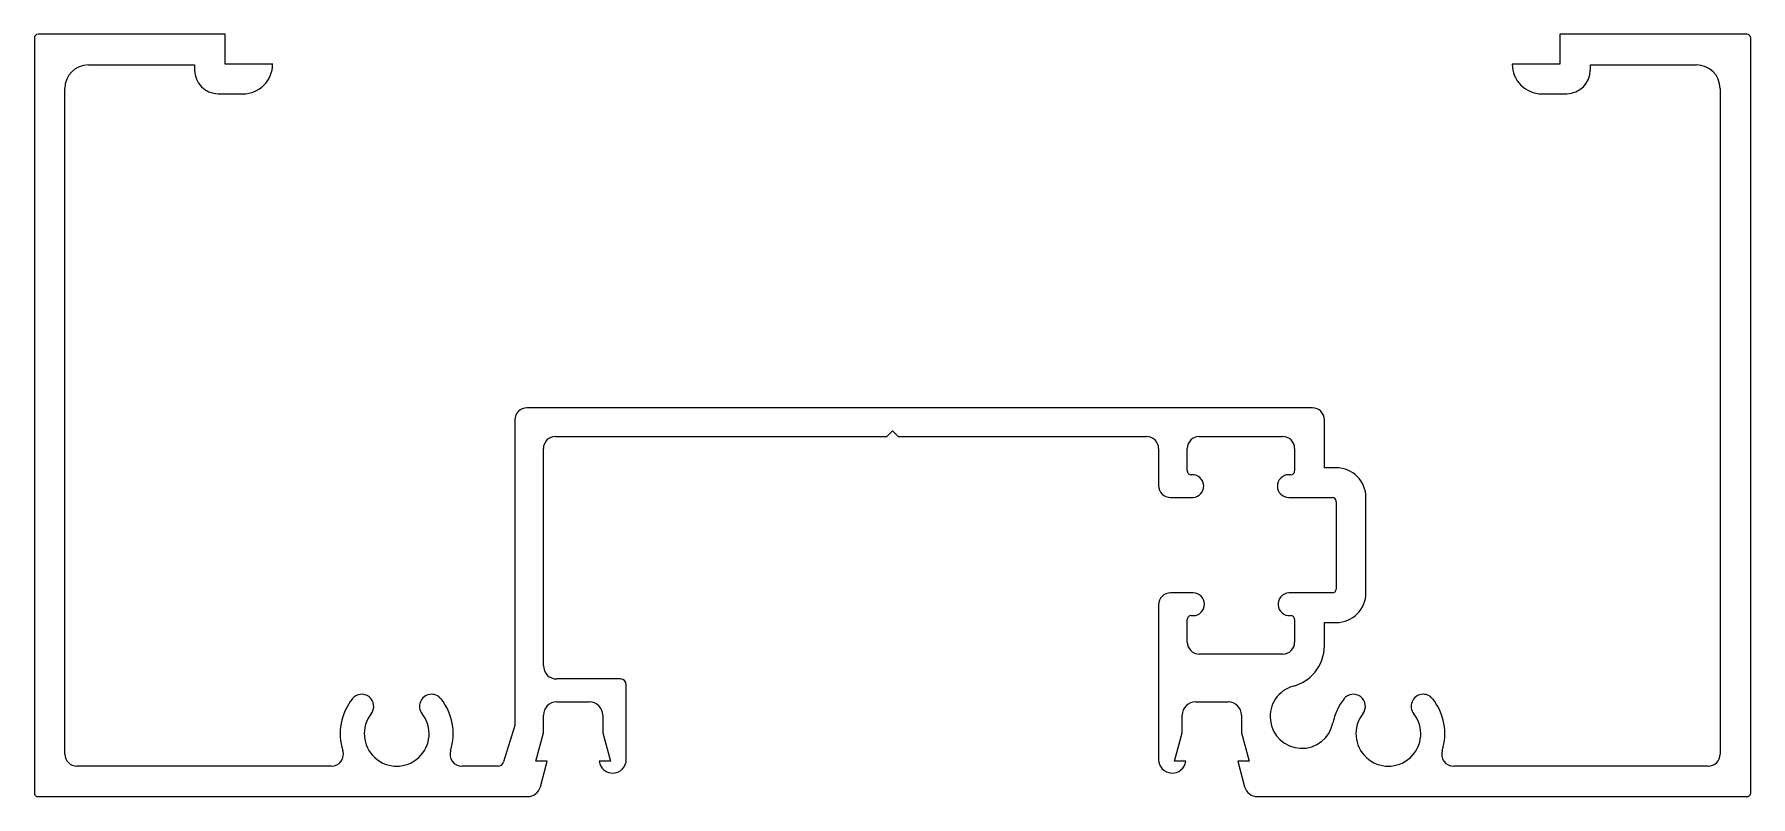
# Model space of a CAD drawing. Extents: x -58 to 56, y -4 to 47.
import ezdxf

# ---------------------------------------------------------------- set-up
doc = ezdxf.new("R2010")
doc.units = 0
doc.layers.get('0').update_dxf_attribs({"linetype": 'CONTINUOUS'})

msp = doc.modelspace()

# ---------------------------------------------------------------- linework, layer by layer
for p, q in [((-58.3, 46.29), (-58.3, -4.01)), ((-45.6, 46.54), (-58.05, 46.54)), ((-45.6, 44.55), (-45.6, 46.54)), ((55.75, 46.54), (43.3, 46.54)), ((43.3, 46.54), (43.3, 44.55)), ((56, -4.01), (56, 46.29)), ((-54.7, 44.5), (-47.63, 44.5)), ((-47.63, 44.5), (-47.63, 44.15)), ((-42.42, 44.55), (-45.6, 44.55)), ((43.3, 44.55), (40.12, 44.55)), ((45.33, 44.15), (45.33, 44.5)), ((45.33, 44.5), (52.39, 44.5)), ((-56.27, -1.43), (-56.27, 42.93)), ((-46.06, 42.57), (-44.41, 42.57)), ((42.1, 42.57), (43.75, 42.57)), ((53.97, 42.93), (53.97, -1.43)), ((-26.3, 20.85), (-26.3, 0.48)), ((26.81, 21.65), (-25.5, 21.65)), ((27.61, 17.65), (27.61, 20.85)), ((-23.6, 19.74), (-1.53, 19.74)), ((-1.53, 19.74), (-1.15, 20.12)), ((-1.15, 20.12), (-0.77, 19.74)), ((-0.77, 19.74), (15.77, 19.74)), ((19.28, 19.74), (24.83, 19.74)), ((-24.4, 4.47), (-24.4, 18.94)), ((16.57, 18.94), (16.57, 16.47)), ((18.48, 17.44), (18.48, 18.94)), ((25.63, 18.94), (25.63, 17.44)), ((25.38, 17.19), (25.24, 17.19)), ((28.4, 17.65), (27.61, 17.65)), ((17.37, 15.67), (18.87, 15.67)), ((25.24, 15.67), (28.14, 15.67)), ((28.4, 15.41), (28.4, 9.57)), ((30.38, 9.32), (30.38, 15.67)), ((18.87, 9.32), (17.37, 9.32)), ((28.14, 9.32), (25.24, 9.32)), ((16.57, 8.52), (16.57, -1.78)), ((18.48, 6.04), (18.48, 7.55)), ((18.73, 7.8), (18.87, 7.8)), ((25.63, 7.55), (25.63, 6.04)), ((27.61, 5.79), (27.61, 7.34)), ((27.61, 7.34), (28.4, 7.34)), ((24.83, 5.24), (19.28, 5.24)), ((-19.26, 3.58), (-23.51, 3.58)), ((-18.88, -1.78), (-18.88, 3.2)), ((-24.4, 0), (-24.4, 1.17)), ((-23.51, 2.06), (-21.34, 2.06)), ((-20.45, 1.17), (-20.45, 0)), ((18.14, 0), (18.14, 1.17)), ((19.03, 2.06), (21.2, 2.06)), ((22.09, 1.17), (22.09, 0)), ((-26.3, 0.48), (-27.06, -1.95)), ((-24.91, -1.9), (-24.4, 0)), ((-20.45, 0), (-19.94, -1.9)), ((17.63, -1.9), (18.14, 0)), ((22.09, 0), (22.6, -1.9)), ((-38.52, -2.23), (-55.47, -2.23)), ((-27.42, -2.23), (-29.82, -2.23)), ((-24.15, -1.9), (-24.91, -1.9)), ((-24.6, -3.6), (-24.15, -1.9)), ((-19.94, -1.9), (-20.69, -1.9)), ((18.38, -1.9), (17.63, -1.9)), ((22.6, -1.9), (21.84, -1.9)), ((21.84, -1.9), (22.3, -3.6)), ((53.17, -2.23), (36.22, -2.23)), ((-58.05, -4.26), (-25.46, -4.26)), ((23.16, -4.26), (55.75, -4.26))]:
    msp.add_line(p, q)
for centre, radius, start, end in [((-58.05, 46.29), 0.25, 90, 180), ((55.75, 46.29), 0.25, 0, 90), ((-54.7, 42.93), 1.57, 90, 180), ((-46.06, 44.15), 1.57, 180, 270), ((-44.41, 44.55), 1.98, 270, 0), ((42.1, 44.55), 1.98, 180, 270), ((43.75, 44.15), 1.57, 270, 0), ((52.39, 42.93), 1.57, 0, 90), ((-25.5, 20.85), 0.8, 90, 180), ((26.81, 20.85), 0.8, 0, 90), ((-23.6, 18.94), 0.8, 90, 180), ((15.77, 18.94), 0.8, 0, 90), ((19.28, 18.94), 0.8, 90, 180), ((24.83, 18.94), 0.8, 360, 90), ((18.73, 17.44), 0.25, 180, 277.8527), ((18.81, 16.43), 0.763, 274.1756, 93.7263), ((25.24, 16.43), 0.76, 90, 270), ((25.38, 17.44), 0.25, 270, 360), ((28.4, 15.67), 1.98, 0, 90), ((17.37, 16.47), 0.8, 180, 270), ((28.14, 15.41), 0.254, 0, 90), ((17.37, 8.52), 0.8, 90, 180), ((18.87, 8.56), 0.76, 270, 90), ((25.29, 8.56), 0.763, 94.1756, 273.7263), ((28.14, 9.57), 0.254, 270, 0), ((28.4, 9.32), 1.98, 270, 0), ((18.73, 7.55), 0.25, 90, 180), ((25.38, 7.55), 0.25, 360, 97.8527), ((19.28, 6.04), 0.8, 180, 270), ((24.83, 6.04), 0.8, 270, 360), ((24.83, 5.79), 2.78, 320.2198, 360), ((-23.51, 4.47), 0.889, 180, 270), ((-19.26, 3.2), 0.381, 360, 90), ((24.83, 5.79), 2.78, 285.1941, 320.2198), ((-36.5, 1.76), 0.8, 321.7644, 141.7644), ((-31.85, 1.76), 0.8, 38.2356, 218.2356), ((26.11, 1.07), 2.11, 105.1941, 348.7907), ((29.54, 1.76), 0.8, 321.7644, 141.7644), ((34.19, 1.76), 0.8, 38.2356, 218.2356), ((-34.17, -0.07), 3.76, 141.7644, 197.3523), ((-34.17, -0.07), 2.16, 141.7644, 38.2356), ((-34.17, -0.07), 3.76, 342.6477, 38.2356), ((-23.51, 1.17), 0.889, 90, 180), ((-21.34, 1.17), 0.889, 0, 90), ((19.03, 1.17), 0.889, 90, 180), ((21.2, 1.17), 0.889, 0, 90), ((31.87, -0.07), 3.76, 141.7644, 168.7907), ((31.87, -0.07), 2.16, 141.7644, 38.2356), ((31.87, -0.07), 3.76, 342.6477, 38.2356), ((-55.47, -1.43), 0.8, 180, 270), ((-38.52, -1.43), 0.8, 270, 17.3523), ((-29.82, -1.43), 0.8, 162.6477, 270), ((-27.42, -1.85), 0.381, 270, 345), ((-19.79, -1.78), 0.91, 187.5792, 0), ((17.48, -1.78), 0.91, 180, 352.4208), ((36.22, -1.43), 0.8, 162.6477, 270), ((53.17, -1.43), 0.8, 270, 0), ((-58.05, -4.01), 0.25, 180, 270), ((-25.46, -3.37), 0.889, 270, 345), ((23.16, -3.37), 0.889, 195, 270), ((55.75, -4.01), 0.25, 270, 0)]:
    msp.add_arc(centre, radius, start, end)

doc.saveas('drawing.dxf')
